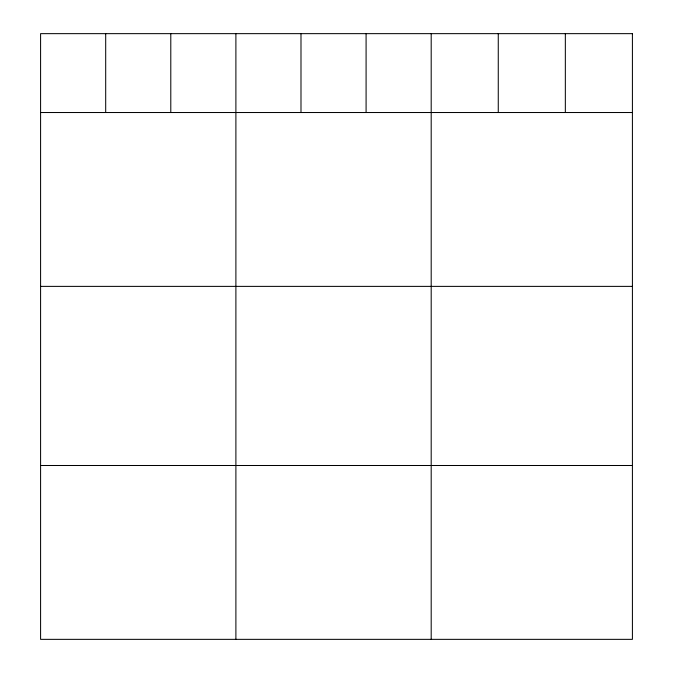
<?xml version="1.0" encoding="UTF-8"?>
<svg xmlns="http://www.w3.org/2000/svg" width="673" height="673" viewBox="0 0 673 673"><rect width="100%" height="100%" fill="white"/><g stroke="black" fill="none" stroke-linecap="round" stroke-linejoin="round"><path stroke-width="1.01" d="M40.59 112.526L632.41 112.526M40.59 286.378L632.41 286.378M40.59 465.497L632.41 465.497M565.337 33.65L565.337 112.526M498.264 33.65L498.264 112.526M431.191 33.65L431.191 639.35M366.087 33.65L366.087 112.526M300.991 33.65L300.991 112.526M235.895 33.65L235.895 639.35M170.791 33.65L170.791 112.526M105.695 33.65L105.695 112.526M632.41 33.65L40.59 33.65L40.59 639.35L632.41 639.35L632.41 33.65"/></g></svg>
